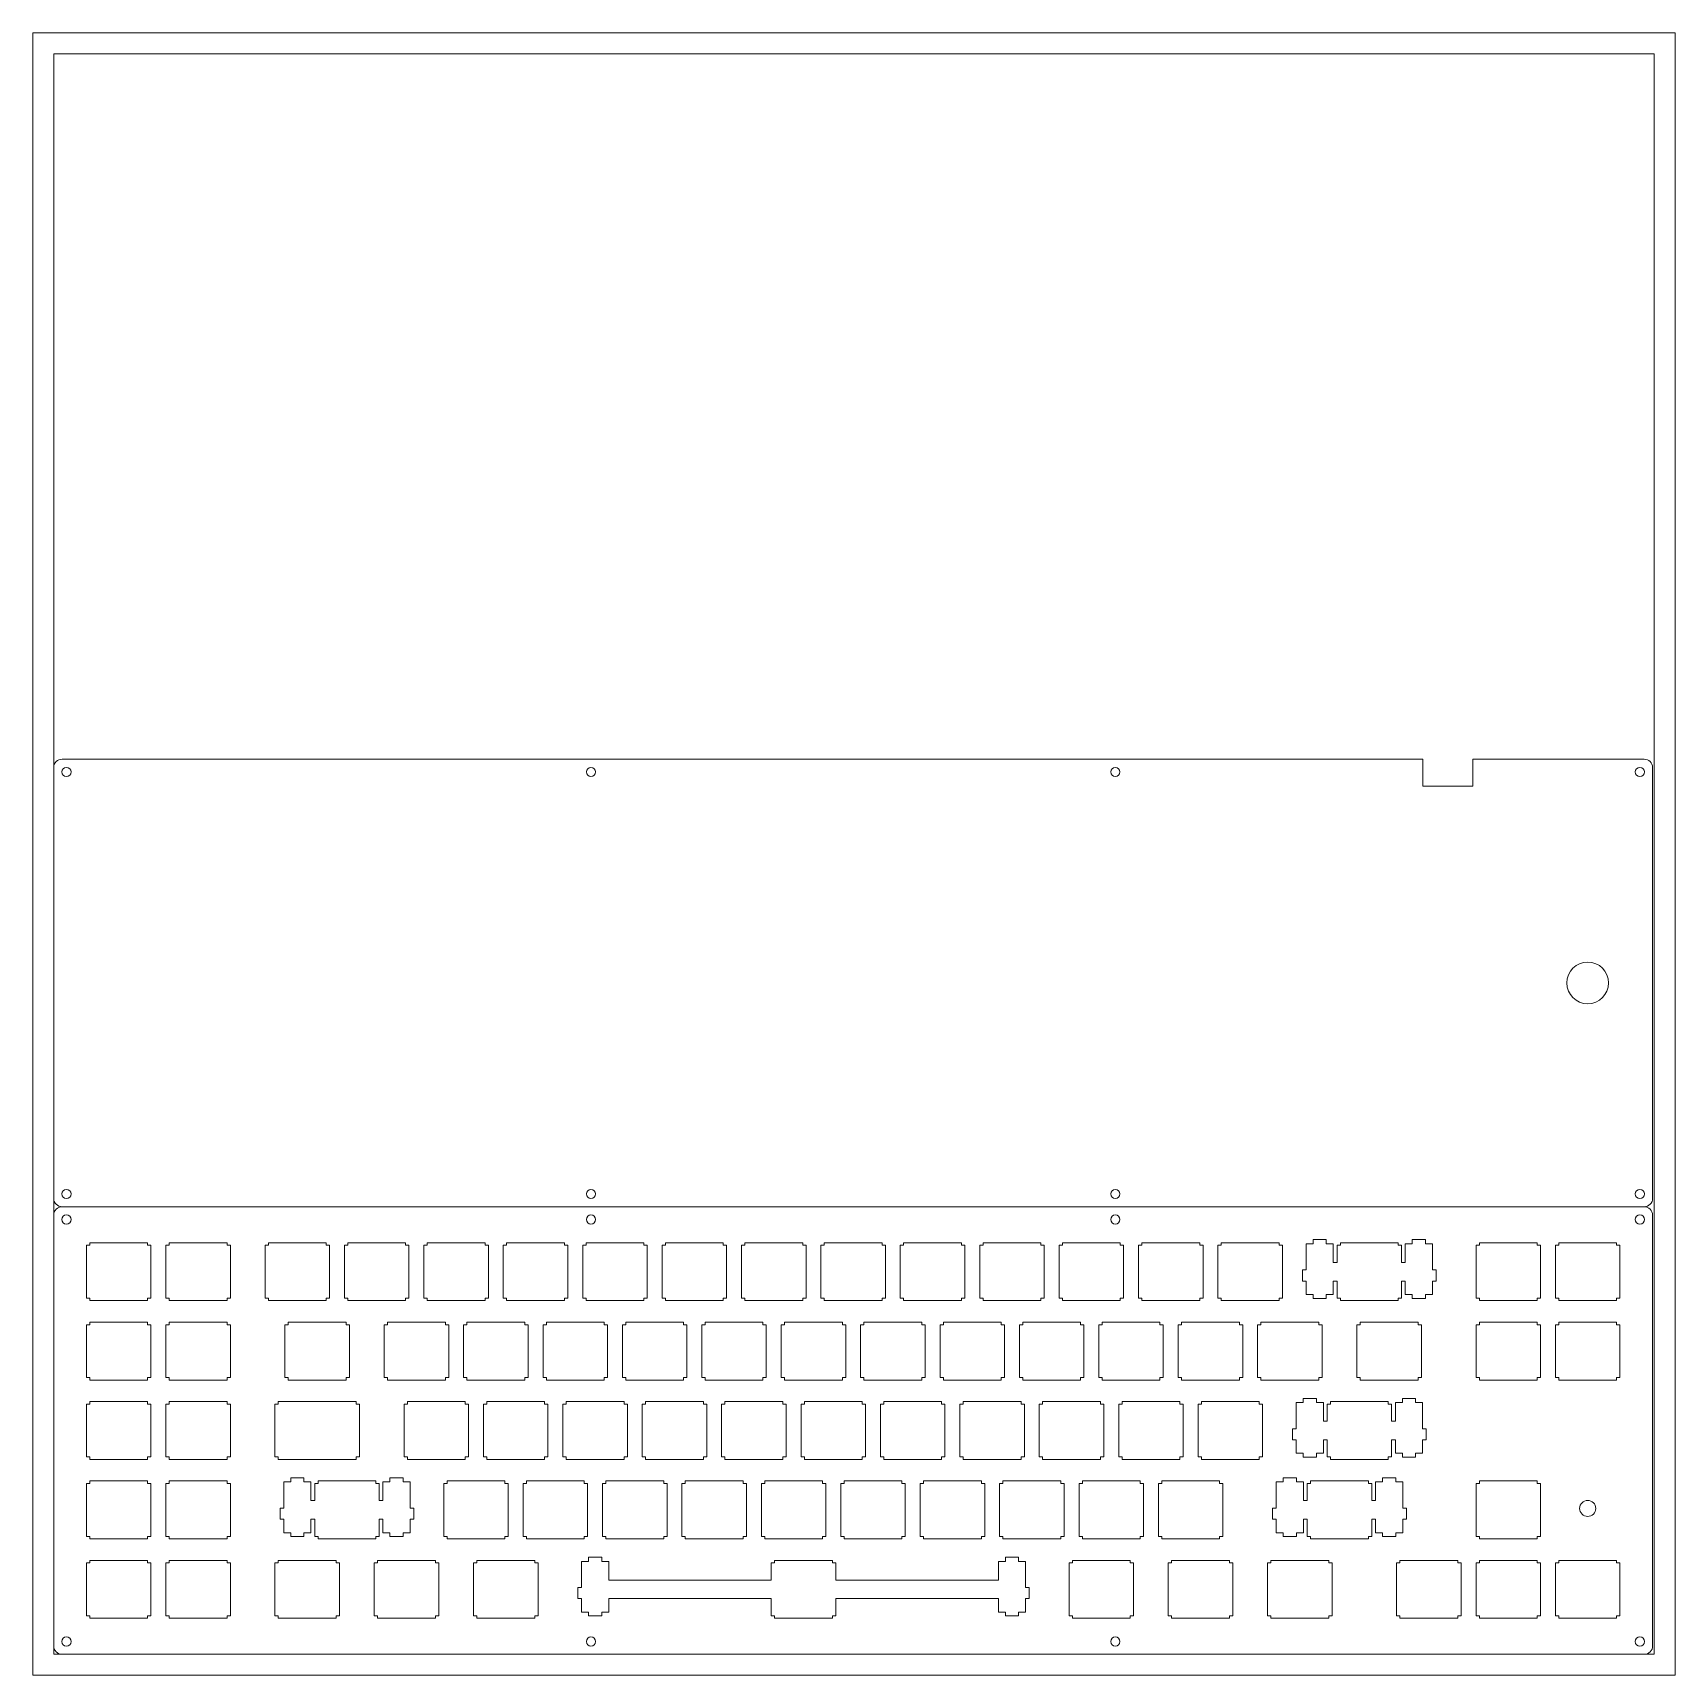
# Model space of a CAD drawing. Header units: millimetres. Extents: x -5 to 389, y -5 to 389.
import ezdxf

# ---------------------------------------------------------------- set-up
doc = ezdxf.new("R2010")
doc.units = ezdxf.units.MM
doc.header["$MEASUREMENT"] = 0
doc.layers.get('0').update_dxf_attribs({"color": 30, "lineweight": 0, "true_color": 0xf6921e})
doc.layers.add('Cutting lines', color=5, linetype='Continuous', lineweight=0, true_color=0x0000ff)

msp = doc.modelspace()

# ---------------------------------------------------------------- linework, layer by layer
at = {"color": 30, "lineweight": 0, "true_color": 0xf6921e}
for points in [[(-5, -5), (389, -5), (389, 389), (-5, 389)], [(0, 0), (384, 0), (384, 384), (0, 384)]]:
    msp.add_lwpolyline(points, close=True, dxfattribs=at)
at = {"layer": 'Cutting lines'}
for p, q in [((328.48, 214.75), (2, 214.75)), ((328.48, 208.25), (328.48, 214.75)), ((381.6, 214.75), (340.48, 214.75)), ((340.48, 208.25), (340.48, 214.75)), ((0, 109.38), (0, 212.75)), ((383.6, 212.75), (383.6, 109.38)), ((328.48, 208.25), (340.48, 208.25)), ((381.6, 107.38), (2, 107.38)), ((0, 2), (0, 105.38)), ((383.6, 105.38), (383.6, 2)), ((8.65, 98.73), (8.65, 98.13)), ((22.53, 98.73), (8.65, 98.73)), ((22.53, 98.13), (22.53, 98.73)), ((27.7, 98.73), (27.7, 98.13)), ((41.58, 98.73), (27.7, 98.73)), ((41.58, 98.13), (41.58, 98.73)), ((51.51, 98.73), (51.51, 98.13)), ((65.39, 98.73), (51.51, 98.73)), ((65.39, 98.13), (65.39, 98.73)), ((70.56, 98.73), (70.56, 98.13)), ((84.44, 98.73), (70.56, 98.73)), ((84.44, 98.13), (84.44, 98.73)), ((89.61, 98.73), (89.61, 98.13)), ((103.49, 98.73), (89.61, 98.73)), ((103.49, 98.13), (103.49, 98.73)), ((108.66, 98.73), (108.66, 98.13)), ((122.54, 98.73), (108.66, 98.73)), ((122.54, 98.13), (122.54, 98.73)), ((127.71, 98.73), (127.71, 98.13)), ((141.59, 98.73), (127.71, 98.73)), ((141.59, 98.13), (141.59, 98.73)), ((146.76, 98.73), (146.76, 98.13)), ((160.64, 98.73), (146.76, 98.73)), ((160.64, 98.13), (160.64, 98.73)), ((165.81, 98.73), (165.81, 98.13)), ((179.69, 98.73), (165.81, 98.73)), ((179.69, 98.13), (179.69, 98.73)), ((184.86, 98.73), (184.86, 98.13)), ((198.74, 98.73), (184.86, 98.73)), ((198.74, 98.13), (198.74, 98.73)), ((203.91, 98.73), (203.91, 98.13)), ((217.79, 98.73), (203.91, 98.73)), ((217.79, 98.13), (217.79, 98.73)), ((222.96, 98.73), (222.96, 98.13)), ((236.84, 98.73), (222.96, 98.73)), ((236.84, 98.13), (236.84, 98.73)), ((242.01, 98.73), (242.01, 98.13)), ((255.89, 98.73), (242.01, 98.73)), ((255.89, 98.13), (255.89, 98.73)), ((261.06, 98.73), (261.06, 98.13)), ((274.94, 98.73), (261.06, 98.73)), ((274.94, 98.13), (274.94, 98.73)), ((280.11, 98.73), (280.11, 98.13)), ((293.99, 98.73), (280.11, 98.73)), ((293.99, 98.13), (293.99, 98.73)), ((305.31, 99.48), (302.14, 99.48)), ((302.14, 99.48), (302.14, 98.5)), ((305.31, 98.5), (305.31, 99.48)), ((322.56, 98.73), (308.69, 98.73)), ((308.69, 98.73), (308.69, 98.13)), ((322.56, 98.13), (322.56, 98.73)), ((329.11, 99.48), (325.94, 99.48)), ((325.94, 99.48), (325.94, 98.5)), ((329.11, 98.5), (329.11, 99.48)), ((342.03, 98.73), (342.03, 98.13)), ((355.9, 98.73), (342.03, 98.73)), ((355.9, 98.13), (355.9, 98.73)), ((361.08, 98.73), (361.08, 98.13)), ((374.95, 98.73), (361.08, 98.73)), ((374.95, 98.13), (374.95, 98.73)), ((8.65, 98.13), (7.85, 98.13)), ((7.85, 98.13), (7.85, 85.45)), ((23.33, 98.13), (22.53, 98.13)), ((23.33, 85.45), (23.33, 98.13)), ((27.7, 98.13), (26.9, 98.13)), ((26.9, 98.13), (26.9, 85.45)), ((42.38, 98.13), (41.58, 98.13)), ((42.38, 85.45), (42.38, 98.13)), ((51.51, 98.13), (50.71, 98.13)), ((50.71, 98.13), (50.71, 85.45)), ((66.19, 98.13), (65.39, 98.13)), ((66.19, 85.45), (66.19, 98.13)), ((70.56, 98.13), (69.76, 98.13)), ((69.76, 98.13), (69.76, 85.45)), ((85.24, 98.13), (84.44, 98.13)), ((85.24, 85.45), (85.24, 98.13)), ((89.61, 98.13), (88.81, 98.13)), ((88.81, 98.13), (88.81, 85.45)), ((104.29, 98.13), (103.49, 98.13)), ((104.29, 85.45), (104.29, 98.13)), ((108.66, 98.13), (107.86, 98.13)), ((107.86, 98.13), (107.86, 85.45)), ((123.34, 98.13), (122.54, 98.13)), ((123.34, 85.45), (123.34, 98.13)), ((127.71, 98.13), (126.91, 98.13)), ((126.91, 98.13), (126.91, 85.45)), ((142.39, 98.13), (141.59, 98.13)), ((142.39, 85.45), (142.39, 98.13)), ((146.76, 98.13), (145.96, 98.13)), ((145.96, 98.13), (145.96, 85.45)), ((161.44, 98.13), (160.64, 98.13)), ((161.44, 85.45), (161.44, 98.13)), ((165.81, 98.13), (165.01, 98.13)), ((165.01, 98.13), (165.01, 85.45)), ((180.49, 98.13), (179.69, 98.13)), ((180.49, 85.45), (180.49, 98.13)), ((184.86, 98.13), (184.06, 98.13)), ((184.06, 98.13), (184.06, 85.45)), ((199.54, 98.13), (198.74, 98.13)), ((199.54, 85.45), (199.54, 98.13)), ((203.91, 98.13), (203.11, 98.13)), ((203.11, 98.13), (203.11, 85.45)), ((218.59, 98.13), (217.79, 98.13)), ((218.59, 85.45), (218.59, 98.13)), ((222.96, 98.13), (222.16, 98.13)), ((222.16, 98.13), (222.16, 85.45)), ((237.64, 98.13), (236.84, 98.13)), ((237.64, 85.45), (237.64, 98.13)), ((242.01, 98.13), (241.21, 98.13)), ((241.21, 98.13), (241.21, 85.45)), ((256.69, 98.13), (255.89, 98.13)), ((256.69, 85.45), (256.69, 98.13)), ((261.06, 98.13), (260.26, 98.13)), ((260.26, 98.13), (260.26, 85.45)), ((275.74, 98.13), (274.94, 98.13)), ((275.74, 85.45), (275.74, 98.13)), ((280.11, 98.13), (279.31, 98.13)), ((279.31, 98.13), (279.31, 85.45)), ((294.79, 98.13), (293.99, 98.13)), ((294.79, 85.45), (294.79, 98.13)), ((302.14, 98.5), (300.46, 98.5)), ((300.46, 98.5), (300.46, 92.23)), ((306.99, 98.5), (305.31, 98.5)), ((306.99, 94.03), (306.99, 98.5)), ((308.69, 98.13), (307.89, 98.13)), ((307.89, 98.13), (307.89, 94.03)), ((323.36, 98.13), (322.56, 98.13)), ((323.36, 94.03), (323.36, 98.13)), ((325.94, 98.5), (324.26, 98.5)), ((324.26, 98.5), (324.26, 94.03)), ((330.79, 98.5), (329.11, 98.5)), ((330.79, 92.23), (330.79, 98.5)), ((342.03, 98.13), (341.23, 98.13)), ((341.23, 98.13), (341.23, 85.45)), ((356.7, 98.13), (355.9, 98.13)), ((356.7, 85.45), (356.7, 98.13)), ((361.08, 98.13), (360.28, 98.13)), ((360.28, 98.13), (360.28, 85.45)), ((375.75, 98.13), (374.95, 98.13)), ((375.75, 85.45), (375.75, 98.13)), ((300.46, 92.23), (299.59, 92.23)), ((299.59, 92.23), (299.59, 89.55)), ((307.89, 94.03), (306.99, 94.03)), ((324.26, 94.03), (323.36, 94.03)), ((331.66, 92.23), (330.79, 92.23)), ((331.66, 89.55), (331.66, 92.23)), ((299.59, 89.55), (300.46, 89.55)), ((300.46, 89.55), (300.46, 86.32)), ((306.99, 86.32), (306.99, 89.55)), ((306.99, 89.55), (307.89, 89.55)), ((307.89, 89.55), (307.89, 85.45)), ((323.36, 85.45), (323.36, 89.55)), ((323.36, 89.55), (324.26, 89.55)), ((324.26, 89.55), (324.26, 86.32)), ((330.79, 86.32), (330.79, 89.55)), ((330.79, 89.55), (331.66, 89.55)), ((7.85, 85.45), (8.65, 85.45)), ((8.65, 85.45), (8.65, 84.85)), ((8.65, 84.85), (22.53, 84.85)), ((22.53, 84.85), (22.53, 85.45)), ((22.53, 85.45), (23.33, 85.45)), ((26.9, 85.45), (27.7, 85.45)), ((27.7, 85.45), (27.7, 84.85)), ((27.7, 84.85), (41.58, 84.85)), ((41.58, 84.85), (41.58, 85.45)), ((41.58, 85.45), (42.38, 85.45)), ((50.71, 85.45), (51.51, 85.45)), ((51.51, 85.45), (51.51, 84.85)), ((51.51, 84.85), (65.39, 84.85)), ((65.39, 84.85), (65.39, 85.45)), ((65.39, 85.45), (66.19, 85.45)), ((69.76, 85.45), (70.56, 85.45)), ((70.56, 85.45), (70.56, 84.85)), ((70.56, 84.85), (84.44, 84.85)), ((84.44, 84.85), (84.44, 85.45)), ((84.44, 85.45), (85.24, 85.45)), ((88.81, 85.45), (89.61, 85.45)), ((89.61, 85.45), (89.61, 84.85)), ((89.61, 84.85), (103.49, 84.85)), ((103.49, 84.85), (103.49, 85.45)), ((103.49, 85.45), (104.29, 85.45)), ((107.86, 85.45), (108.66, 85.45)), ((108.66, 85.45), (108.66, 84.85)), ((108.66, 84.85), (122.54, 84.85)), ((122.54, 84.85), (122.54, 85.45)), ((122.54, 85.45), (123.34, 85.45)), ((126.91, 85.45), (127.71, 85.45)), ((127.71, 85.45), (127.71, 84.85)), ((127.71, 84.85), (141.59, 84.85)), ((141.59, 84.85), (141.59, 85.45)), ((141.59, 85.45), (142.39, 85.45)), ((145.96, 85.45), (146.76, 85.45)), ((146.76, 85.45), (146.76, 84.85)), ((146.76, 84.85), (160.64, 84.85)), ((160.64, 84.85), (160.64, 85.45)), ((160.64, 85.45), (161.44, 85.45)), ((165.01, 85.45), (165.81, 85.45)), ((165.81, 85.45), (165.81, 84.85)), ((165.81, 84.85), (179.69, 84.85)), ((179.69, 84.85), (179.69, 85.45)), ((179.69, 85.45), (180.49, 85.45)), ((184.06, 85.45), (184.86, 85.45)), ((184.86, 85.45), (184.86, 84.85)), ((184.86, 84.85), (198.74, 84.85)), ((198.74, 84.85), (198.74, 85.45)), ((198.74, 85.45), (199.54, 85.45)), ((203.11, 85.45), (203.91, 85.45)), ((203.91, 85.45), (203.91, 84.85)), ((203.91, 84.85), (217.79, 84.85)), ((217.79, 84.85), (217.79, 85.45)), ((217.79, 85.45), (218.59, 85.45)), ((222.16, 85.45), (222.96, 85.45)), ((222.96, 85.45), (222.96, 84.85)), ((222.96, 84.85), (236.84, 84.85)), ((236.84, 84.85), (236.84, 85.45)), ((236.84, 85.45), (237.64, 85.45)), ((241.21, 85.45), (242.01, 85.45)), ((242.01, 85.45), (242.01, 84.85)), ((242.01, 84.85), (255.89, 84.85)), ((255.89, 84.85), (255.89, 85.45)), ((255.89, 85.45), (256.69, 85.45)), ((260.26, 85.45), (261.06, 85.45)), ((261.06, 85.45), (261.06, 84.85)), ((261.06, 84.85), (274.94, 84.85)), ((274.94, 84.85), (274.94, 85.45)), ((274.94, 85.45), (275.74, 85.45)), ((279.31, 85.45), (280.11, 85.45)), ((280.11, 85.45), (280.11, 84.85)), ((280.11, 84.85), (293.99, 84.85)), ((293.99, 84.85), (293.99, 85.45)), ((293.99, 85.45), (294.79, 85.45)), ((300.46, 86.32), (302.14, 86.32)), ((302.14, 86.32), (302.14, 85.4)), ((302.14, 85.4), (305.31, 85.4)), ((305.31, 85.4), (305.31, 86.32)), ((305.31, 86.32), (306.99, 86.32)), ((307.89, 85.45), (308.69, 85.45)), ((308.69, 85.45), (308.69, 84.85)), ((308.69, 84.85), (322.56, 84.85)), ((322.56, 84.85), (322.56, 85.45)), ((322.56, 85.45), (323.36, 85.45)), ((324.26, 86.32), (325.94, 86.32)), ((325.94, 86.32), (325.94, 85.4)), ((325.94, 85.4), (329.11, 85.4)), ((329.11, 85.4), (329.11, 86.32)), ((329.11, 86.32), (330.79, 86.32)), ((341.23, 85.45), (342.03, 85.45)), ((342.03, 85.45), (342.03, 84.85)), ((342.03, 84.85), (355.9, 84.85)), ((355.9, 84.85), (355.9, 85.45)), ((355.9, 85.45), (356.7, 85.45)), ((360.28, 85.45), (361.08, 85.45)), ((361.08, 85.45), (361.08, 84.85)), ((361.08, 84.85), (374.95, 84.85)), ((374.95, 84.85), (374.95, 85.45)), ((374.95, 85.45), (375.75, 85.45)), ((8.65, 79.08), (7.85, 79.08)), ((7.85, 79.08), (7.85, 66.4)), ((8.65, 79.68), (8.65, 79.08)), ((22.53, 79.68), (8.65, 79.68)), ((22.53, 79.08), (22.53, 79.68)), ((23.33, 79.08), (22.53, 79.08)), ((23.33, 66.4), (23.33, 79.08)), ((27.7, 79.08), (26.9, 79.08)), ((26.9, 79.08), (26.9, 66.4)), ((27.7, 79.68), (27.7, 79.08)), ((41.58, 79.68), (27.7, 79.68)), ((41.58, 79.08), (41.58, 79.68)), ((42.38, 79.08), (41.58, 79.08)), ((42.38, 66.4), (42.38, 79.08)), ((56.28, 79.08), (55.48, 79.08)), ((55.48, 79.08), (55.48, 66.4)), ((56.28, 79.68), (56.28, 79.08)), ((70.15, 79.68), (56.28, 79.68)), ((70.15, 79.08), (70.15, 79.68)), ((70.95, 79.08), (70.15, 79.08)), ((70.95, 66.4), (70.95, 79.08)), ((80.09, 79.08), (79.29, 79.08)), ((79.29, 79.08), (79.29, 66.4)), ((80.09, 79.68), (80.09, 79.08)), ((93.96, 79.68), (80.09, 79.68)), ((93.96, 79.08), (93.96, 79.68)), ((94.76, 79.08), (93.96, 79.08)), ((94.76, 66.4), (94.76, 79.08)), ((99.14, 79.08), (98.34, 79.08)), ((98.34, 79.08), (98.34, 66.4)), ((99.14, 79.68), (99.14, 79.08)), ((113.01, 79.68), (99.14, 79.68)), ((113.01, 79.08), (113.01, 79.68)), ((113.81, 79.08), (113.01, 79.08)), ((113.81, 66.4), (113.81, 79.08)), ((118.19, 79.08), (117.39, 79.08)), ((117.39, 79.08), (117.39, 66.4)), ((118.19, 79.68), (118.19, 79.08)), ((132.06, 79.68), (118.19, 79.68)), ((132.06, 79.08), (132.06, 79.68)), ((132.86, 79.08), (132.06, 79.08)), ((132.86, 66.4), (132.86, 79.08)), ((137.24, 79.08), (136.44, 79.08)), ((136.44, 79.08), (136.44, 66.4)), ((137.24, 79.68), (137.24, 79.08)), ((151.11, 79.68), (137.24, 79.68)), ((151.11, 79.08), (151.11, 79.68)), ((151.91, 79.08), (151.11, 79.08)), ((151.91, 66.4), (151.91, 79.08)), ((156.29, 79.08), (155.49, 79.08)), ((155.49, 79.08), (155.49, 66.4)), ((156.29, 79.68), (156.29, 79.08)), ((170.16, 79.68), (156.29, 79.68)), ((170.16, 79.08), (170.16, 79.68)), ((170.96, 79.08), (170.16, 79.08)), ((170.96, 66.4), (170.96, 79.08)), ((175.34, 79.08), (174.54, 79.08)), ((174.54, 79.08), (174.54, 66.4)), ((175.34, 79.68), (175.34, 79.08)), ((189.21, 79.68), (175.34, 79.68)), ((189.21, 79.08), (189.21, 79.68)), ((190.01, 79.08), (189.21, 79.08)), ((190.01, 66.4), (190.01, 79.08)), ((194.39, 79.08), (193.59, 79.08)), ((193.59, 79.08), (193.59, 66.4)), ((194.39, 79.68), (194.39, 79.08)), ((208.26, 79.68), (194.39, 79.68)), ((208.26, 79.08), (208.26, 79.68)), ((209.06, 79.08), (208.26, 79.08)), ((209.06, 66.4), (209.06, 79.08)), ((213.44, 79.08), (212.64, 79.08)), ((212.64, 79.08), (212.64, 66.4)), ((213.44, 79.68), (213.44, 79.08)), ((227.31, 79.68), (213.44, 79.68)), ((227.31, 79.08), (227.31, 79.68)), ((228.11, 79.08), (227.31, 79.08)), ((228.11, 66.4), (228.11, 79.08)), ((232.49, 79.08), (231.69, 79.08)), ((231.69, 79.08), (231.69, 66.4)), ((232.49, 79.68), (232.49, 79.08)), ((246.36, 79.68), (232.49, 79.68)), ((246.36, 79.08), (246.36, 79.68)), ((247.16, 79.08), (246.36, 79.08)), ((247.16, 66.4), (247.16, 79.08)), ((251.54, 79.08), (250.74, 79.08)), ((250.74, 79.08), (250.74, 66.4)), ((251.54, 79.68), (251.54, 79.08)), ((265.41, 79.68), (251.54, 79.68)), ((265.41, 79.08), (265.41, 79.68)), ((266.21, 79.08), (265.41, 79.08)), ((266.21, 66.4), (266.21, 79.08)), ((270.59, 79.08), (269.79, 79.08)), ((269.79, 79.08), (269.79, 66.4)), ((270.59, 79.68), (270.59, 79.08)), ((284.46, 79.68), (270.59, 79.68)), ((284.46, 79.08), (284.46, 79.68)), ((285.26, 79.08), (284.46, 79.08)), ((285.26, 66.4), (285.26, 79.08)), ((289.64, 79.08), (288.84, 79.08)), ((288.84, 79.08), (288.84, 66.4)), ((289.64, 79.68), (289.64, 79.08)), ((303.51, 79.68), (289.64, 79.68)), ((303.51, 79.08), (303.51, 79.68)), ((304.31, 79.08), (303.51, 79.08)), ((304.31, 66.4), (304.31, 79.08)), ((313.45, 79.08), (312.65, 79.08)), ((312.65, 79.08), (312.65, 66.4)), ((313.45, 79.68), (313.45, 79.08)), ((327.33, 79.68), (313.45, 79.68)), ((327.33, 79.08), (327.33, 79.68)), ((328.13, 79.08), (327.33, 79.08)), ((328.13, 66.4), (328.13, 79.08)), ((342.03, 79.08), (341.23, 79.08)), ((341.23, 79.08), (341.23, 66.4)), ((342.03, 79.68), (342.03, 79.08)), ((355.9, 79.68), (342.03, 79.68)), ((355.9, 79.08), (355.9, 79.68)), ((356.7, 79.08), (355.9, 79.08)), ((356.7, 66.4), (356.7, 79.08)), ((361.08, 79.08), (360.28, 79.08)), ((360.28, 79.08), (360.28, 66.4)), ((361.08, 79.68), (361.08, 79.08)), ((374.95, 79.68), (361.08, 79.68)), ((374.95, 79.08), (374.95, 79.68)), ((375.75, 79.08), (374.95, 79.08)), ((375.75, 66.4), (375.75, 79.08)), ((7.85, 66.4), (8.65, 66.4)), ((8.65, 66.4), (8.65, 65.8)), ((8.65, 65.8), (22.53, 65.8)), ((22.53, 65.8), (22.53, 66.4)), ((22.53, 66.4), (23.33, 66.4)), ((26.9, 66.4), (27.7, 66.4)), ((27.7, 66.4), (27.7, 65.8)), ((27.7, 65.8), (41.58, 65.8)), ((41.58, 65.8), (41.58, 66.4)), ((41.58, 66.4), (42.38, 66.4)), ((55.48, 66.4), (56.28, 66.4)), ((56.28, 66.4), (56.28, 65.8)), ((56.28, 65.8), (70.15, 65.8)), ((70.15, 65.8), (70.15, 66.4)), ((70.15, 66.4), (70.95, 66.4)), ((79.29, 66.4), (80.09, 66.4)), ((80.09, 66.4), (80.09, 65.8)), ((80.09, 65.8), (93.96, 65.8)), ((93.96, 65.8), (93.96, 66.4)), ((93.96, 66.4), (94.76, 66.4)), ((98.34, 66.4), (99.14, 66.4)), ((99.14, 66.4), (99.14, 65.8)), ((99.14, 65.8), (113.01, 65.8)), ((113.01, 65.8), (113.01, 66.4)), ((113.01, 66.4), (113.81, 66.4)), ((117.39, 66.4), (118.19, 66.4)), ((118.19, 66.4), (118.19, 65.8)), ((118.19, 65.8), (132.06, 65.8)), ((132.06, 65.8), (132.06, 66.4)), ((132.06, 66.4), (132.86, 66.4)), ((136.44, 66.4), (137.24, 66.4)), ((137.24, 66.4), (137.24, 65.8)), ((137.24, 65.8), (151.11, 65.8)), ((151.11, 65.8), (151.11, 66.4)), ((151.11, 66.4), (151.91, 66.4)), ((155.49, 66.4), (156.29, 66.4)), ((156.29, 66.4), (156.29, 65.8)), ((156.29, 65.8), (170.16, 65.8)), ((170.16, 65.8), (170.16, 66.4)), ((170.16, 66.4), (170.96, 66.4)), ((174.54, 66.4), (175.34, 66.4)), ((175.34, 66.4), (175.34, 65.8)), ((175.34, 65.8), (189.21, 65.8)), ((189.21, 65.8), (189.21, 66.4)), ((189.21, 66.4), (190.01, 66.4)), ((193.59, 66.4), (194.39, 66.4)), ((194.39, 66.4), (194.39, 65.8)), ((194.39, 65.8), (208.26, 65.8)), ((208.26, 65.8), (208.26, 66.4)), ((208.26, 66.4), (209.06, 66.4)), ((212.64, 66.4), (213.44, 66.4)), ((213.44, 66.4), (213.44, 65.8)), ((213.44, 65.8), (227.31, 65.8)), ((227.31, 65.8), (227.31, 66.4)), ((227.31, 66.4), (228.11, 66.4)), ((231.69, 66.4), (232.49, 66.4)), ((232.49, 66.4), (232.49, 65.8)), ((232.49, 65.8), (246.36, 65.8)), ((246.36, 65.8), (246.36, 66.4)), ((246.36, 66.4), (247.16, 66.4)), ((250.74, 66.4), (251.54, 66.4)), ((251.54, 66.4), (251.54, 65.8)), ((251.54, 65.8), (265.41, 65.8)), ((265.41, 65.8), (265.41, 66.4)), ((265.41, 66.4), (266.21, 66.4)), ((269.79, 66.4), (270.59, 66.4)), ((270.59, 66.4), (270.59, 65.8)), ((270.59, 65.8), (284.46, 65.8)), ((284.46, 65.8), (284.46, 66.4)), ((284.46, 66.4), (285.26, 66.4)), ((288.84, 66.4), (289.64, 66.4)), ((289.64, 66.4), (289.64, 65.8)), ((289.64, 65.8), (303.51, 65.8)), ((303.51, 65.8), (303.51, 66.4)), ((303.51, 66.4), (304.31, 66.4)), ((312.65, 66.4), (313.45, 66.4)), ((313.45, 66.4), (313.45, 65.8)), ((313.45, 65.8), (327.33, 65.8)), ((327.33, 65.8), (327.33, 66.4)), ((327.33, 66.4), (328.13, 66.4)), ((341.23, 66.4), (342.03, 66.4)), ((342.03, 66.4), (342.03, 65.8)), ((342.03, 65.8), (355.9, 65.8)), ((355.9, 65.8), (355.9, 66.4)), ((355.9, 66.4), (356.7, 66.4)), ((360.28, 66.4), (361.08, 66.4)), ((361.08, 66.4), (361.08, 65.8)), ((361.08, 65.8), (374.95, 65.8)), ((374.95, 65.8), (374.95, 66.4)), ((374.95, 66.4), (375.75, 66.4)), ((8.65, 60.03), (7.85, 60.03)), ((7.85, 60.03), (7.85, 47.35)), ((8.65, 60.63), (8.65, 60.03)), ((22.53, 60.63), (8.65, 60.63)), ((22.53, 60.03), (22.53, 60.63)), ((23.33, 60.03), (22.53, 60.03)), ((23.33, 47.35), (23.33, 60.03)), ((27.7, 60.03), (26.9, 60.03)), ((26.9, 60.03), (26.9, 47.35)), ((27.7, 60.63), (27.7, 60.03)), ((41.58, 60.63), (27.7, 60.63)), ((41.58, 60.03), (41.58, 60.63)), ((42.38, 60.03), (41.58, 60.03)), ((42.38, 47.35), (42.38, 60.03)), ((53.89, 60.03), (53.09, 60.03)), ((53.09, 60.03), (53.09, 47.35)), ((53.89, 60.63), (53.89, 60.03)), ((53.89, 60.63), (72.53, 60.63)), ((72.53, 60.03), (72.53, 60.63)), ((73.33, 60.03), (72.53, 60.03)), ((73.33, 47.35), (73.33, 60.03)), ((84.85, 60.03), (84.05, 60.03)), ((84.05, 60.03), (84.05, 47.35)), ((84.85, 60.63), (84.85, 60.03)), ((98.73, 60.63), (84.85, 60.63)), ((98.73, 60.03), (98.73, 60.63)), ((99.53, 60.03), (98.73, 60.03)), ((99.53, 47.35), (99.53, 60.03)), ((103.9, 60.03), (103.1, 60.03)), ((103.1, 60.03), (103.1, 47.35)), ((103.9, 60.63), (103.9, 60.03)), ((117.78, 60.63), (103.9, 60.63)), ((117.78, 60.03), (117.78, 60.63)), ((118.58, 60.03), (117.78, 60.03)), ((118.58, 47.35), (118.58, 60.03)), ((122.95, 60.03), (122.15, 60.03)), ((122.15, 60.03), (122.15, 47.35)), ((122.95, 60.63), (122.95, 60.03)), ((136.83, 60.63), (122.95, 60.63)), ((136.83, 60.03), (136.83, 60.63)), ((137.63, 60.03), (136.83, 60.03)), ((137.63, 47.35), (137.63, 60.03)), ((142, 60.03), (141.2, 60.03)), ((141.2, 60.03), (141.2, 47.35)), ((142, 60.63), (142, 60.03)), ((155.88, 60.63), (142, 60.63)), ((155.88, 60.03), (155.88, 60.63)), ((156.68, 60.03), (155.88, 60.03)), ((156.68, 47.35), (156.68, 60.03)), ((161.05, 60.03), (160.25, 60.03)), ((160.25, 60.03), (160.25, 47.35)), ((161.05, 60.63), (161.05, 60.03)), ((174.93, 60.63), (161.05, 60.63)), ((174.93, 60.03), (174.93, 60.63)), ((175.73, 60.03), (174.93, 60.03)), ((175.73, 47.35), (175.73, 60.03)), ((180.1, 60.03), (179.3, 60.03)), ((179.3, 60.03), (179.3, 47.35)), ((180.1, 60.63), (180.1, 60.03)), ((193.98, 60.63), (180.1, 60.63)), ((193.98, 60.03), (193.98, 60.63)), ((194.78, 60.03), (193.98, 60.03)), ((194.78, 47.35), (194.78, 60.03)), ((199.15, 60.03), (198.35, 60.03)), ((198.35, 60.03), (198.35, 47.35)), ((199.15, 60.63), (199.15, 60.03)), ((213.03, 60.63), (199.15, 60.63)), ((213.03, 60.03), (213.03, 60.63)), ((213.83, 60.03), (213.03, 60.03)), ((213.83, 47.35), (213.83, 60.03)), ((218.2, 60.03), (217.4, 60.03)), ((217.4, 60.03), (217.4, 47.35)), ((218.2, 60.63), (218.2, 60.03)), ((232.08, 60.63), (218.2, 60.63)), ((232.08, 60.03), (232.08, 60.63)), ((232.88, 60.03), (232.08, 60.03)), ((232.88, 47.35), (232.88, 60.03)), ((237.25, 60.03), (236.45, 60.03)), ((236.45, 60.03), (236.45, 47.35)), ((237.25, 60.63), (237.25, 60.03)), ((251.13, 60.63), (237.25, 60.63)), ((251.13, 60.03), (251.13, 60.63)), ((251.93, 60.03), (251.13, 60.03)), ((251.93, 47.35), (251.93, 60.03)), ((256.3, 60.03), (255.5, 60.03)), ((255.5, 60.03), (255.5, 47.35)), ((256.3, 60.63), (256.3, 60.03)), ((270.18, 60.63), (256.3, 60.63)), ((270.18, 60.03), (270.18, 60.63)), ((270.98, 60.03), (270.18, 60.03)), ((270.98, 47.35), (270.98, 60.03)), ((275.35, 60.03), (274.55, 60.03)), ((274.55, 60.03), (274.55, 47.35)), ((275.35, 60.63), (275.35, 60.03)), ((289.23, 60.63), (275.35, 60.63)), ((289.23, 60.03), (289.23, 60.63)), ((290.03, 60.03), (289.23, 60.03)), ((290.03, 47.35), (290.03, 60.03)), ((299.76, 60.39), (298.08, 60.39)), ((298.08, 60.39), (298.08, 54.13)), ((302.93, 61.38), (299.76, 61.38)), ((299.76, 61.38), (299.76, 60.39)), ((302.93, 60.39), (302.93, 61.38)), ((304.61, 60.39), (302.93, 60.39)), ((304.61, 55.92), (304.61, 60.39)), ((306.31, 60.02), (305.51, 60.02)), ((305.51, 60.02), (305.51, 55.92)), ((320.18, 60.63), (306.31, 60.63)), ((306.31, 60.63), (306.31, 60.02)), ((320.18, 60.02), (320.18, 60.63)), ((320.98, 60.02), (320.18, 60.02)), ((320.98, 55.92), (320.98, 60.02)), ((323.56, 60.39), (321.88, 60.39)), ((321.88, 60.39), (321.88, 55.92)), ((326.73, 61.38), (323.56, 61.38)), ((323.56, 61.38), (323.56, 60.39)), ((326.73, 60.39), (326.73, 61.38)), ((328.41, 60.39), (326.73, 60.39)), ((328.41, 54.13), (328.41, 60.39)), ((305.51, 55.92), (304.61, 55.92)), ((321.88, 55.92), (320.98, 55.92)), ((298.08, 54.13), (297.21, 54.13)), ((297.21, 54.13), (297.21, 51.45)), ((297.21, 51.45), (298.08, 51.45)), ((298.08, 51.45), (298.08, 48.22)), ((304.61, 48.22), (304.61, 51.45)), ((304.61, 51.45), (305.51, 51.45)), ((305.51, 51.45), (305.51, 47.35)), ((320.98, 47.35), (320.98, 51.45)), ((320.98, 51.45), (321.88, 51.45)), ((321.88, 51.45), (321.88, 48.22)), ((329.28, 54.13), (328.41, 54.13)), ((328.41, 48.22), (328.41, 51.45)), ((328.41, 51.45), (329.28, 51.45)), ((329.28, 51.45), (329.28, 54.13)), ((7.85, 47.35), (8.65, 47.35)), ((8.65, 47.35), (8.65, 46.75)), ((22.53, 46.75), (22.53, 47.35)), ((22.53, 47.35), (23.33, 47.35)), ((26.9, 47.35), (27.7, 47.35)), ((27.7, 47.35), (27.7, 46.75)), ((41.58, 46.75), (41.58, 47.35)), ((41.58, 47.35), (42.38, 47.35)), ((53.09, 47.35), (53.89, 47.35)), ((53.89, 47.35), (53.89, 46.75)), ((72.53, 46.75), (72.53, 47.35)), ((72.53, 47.35), (73.33, 47.35)), ((84.05, 47.35), (84.85, 47.35)), ((84.85, 47.35), (84.85, 46.75)), ((98.73, 46.75), (98.73, 47.35)), ((98.73, 47.35), (99.53, 47.35)), ((103.1, 47.35), (103.9, 47.35)), ((103.9, 47.35), (103.9, 46.75)), ((117.78, 46.75), (117.78, 47.35)), ((117.78, 47.35), (118.58, 47.35)), ((122.15, 47.35), (122.95, 47.35)), ((122.95, 47.35), (122.95, 46.75)), ((136.83, 46.75), (136.83, 47.35)), ((136.83, 47.35), (137.63, 47.35)), ((141.2, 47.35), (142, 47.35)), ((142, 47.35), (142, 46.75)), ((155.88, 46.75), (155.88, 47.35)), ((155.88, 47.35), (156.68, 47.35)), ((160.25, 47.35), (161.05, 47.35)), ((161.05, 47.35), (161.05, 46.75)), ((174.93, 46.75), (174.93, 47.35)), ((174.93, 47.35), (175.73, 47.35)), ((179.3, 47.35), (180.1, 47.35)), ((180.1, 47.35), (180.1, 46.75)), ((193.98, 46.75), (193.98, 47.35)), ((193.98, 47.35), (194.78, 47.35)), ((198.35, 47.35), (199.15, 47.35)), ((199.15, 47.35), (199.15, 46.75)), ((213.03, 46.75), (213.03, 47.35)), ((213.03, 47.35), (213.83, 47.35)), ((217.4, 47.35), (218.2, 47.35)), ((218.2, 47.35), (218.2, 46.75)), ((232.08, 46.75), (232.08, 47.35)), ((232.08, 47.35), (232.88, 47.35)), ((236.45, 47.35), (237.25, 47.35)), ((237.25, 47.35), (237.25, 46.75)), ((251.13, 46.75), (251.13, 47.35)), ((251.13, 47.35), (251.93, 47.35)), ((255.5, 47.35), (256.3, 47.35)), ((256.3, 47.35), (256.3, 46.75)), ((270.18, 46.75), (270.18, 47.35)), ((270.18, 47.35), (270.98, 47.35)), ((274.55, 47.35), (275.35, 47.35)), ((275.35, 47.35), (275.35, 46.75)), ((289.23, 46.75), (289.23, 47.35)), ((289.23, 47.35), (290.03, 47.35)), ((298.08, 48.22), (299.76, 48.22)), ((299.76, 48.22), (299.76, 47.3)), ((299.76, 47.3), (302.93, 47.3)), ((302.93, 47.3), (302.93, 48.22)), ((302.93, 48.22), (304.61, 48.22)), ((305.51, 47.35), (306.31, 47.35)), ((306.31, 47.35), (306.31, 46.75)), ((320.18, 46.75), (320.18, 47.35)), ((320.18, 47.35), (320.98, 47.35)), ((321.88, 48.22), (323.56, 48.22)), ((323.56, 48.22), (323.56, 47.3)), ((323.56, 47.3), (326.73, 47.3)), ((326.73, 47.3), (326.73, 48.22)), ((326.73, 48.22), (328.41, 48.22)), ((8.65, 46.75), (22.53, 46.75)), ((27.7, 46.75), (41.58, 46.75)), ((72.53, 46.75), (53.89, 46.75)), ((84.85, 46.75), (98.73, 46.75)), ((103.9, 46.75), (117.78, 46.75)), ((122.95, 46.75), (136.83, 46.75)), ((142, 46.75), (155.88, 46.75)), ((161.05, 46.75), (174.93, 46.75)), ((180.1, 46.75), (193.98, 46.75)), ((199.15, 46.75), (213.03, 46.75)), ((218.2, 46.75), (232.08, 46.75)), ((237.25, 46.75), (251.13, 46.75)), ((256.3, 46.75), (270.18, 46.75)), ((275.35, 46.75), (289.23, 46.75)), ((306.31, 46.75), (320.18, 46.75)), ((8.65, 40.98), (7.85, 40.98)), ((7.85, 40.98), (7.85, 28.3)), ((8.65, 41.58), (8.65, 40.98)), ((22.53, 41.58), (8.65, 41.58)), ((22.53, 40.98), (22.53, 41.58)), ((23.33, 40.98), (22.53, 40.98)), ((23.33, 28.3), (23.33, 40.98)), ((27.7, 40.98), (26.9, 40.98)), ((26.9, 40.98), (26.9, 28.3)), ((27.7, 41.58), (27.7, 40.98)), ((41.58, 41.58), (27.7, 41.58)), ((41.58, 40.98), (41.58, 41.58)), ((42.38, 40.98), (41.58, 40.98)), ((42.38, 28.3), (42.38, 40.98)), ((56.87, 41.35), (55.19, 41.35)), ((55.19, 41.35), (55.19, 35.08)), ((60.04, 42.33), (56.87, 42.33)), ((56.87, 42.33), (56.87, 41.35)), ((60.04, 41.35), (60.04, 42.33)), ((61.72, 41.35), (60.04, 41.35)), ((61.72, 36.87), (61.72, 41.35)), ((63.42, 40.97), (62.62, 40.97)), ((62.62, 40.97), (62.62, 36.87)), ((77.29, 41.58), (63.42, 41.58)), ((63.42, 41.58), (63.42, 40.97)), ((77.29, 40.97), (77.29, 41.58)), ((78.09, 40.97), (77.29, 40.97)), ((78.09, 36.87), (78.09, 40.97)), ((80.67, 41.35), (78.99, 41.35)), ((78.99, 41.35), (78.99, 36.87)), ((83.85, 42.33), (80.67, 42.33)), ((80.67, 42.33), (80.67, 41.35)), ((83.85, 41.35), (83.85, 42.33)), ((85.52, 41.35), (83.85, 41.35)), ((85.52, 35.08), (85.52, 41.35)), ((94.38, 40.98), (93.58, 40.98)), ((93.58, 40.98), (93.58, 28.3)), ((94.38, 41.58), (94.38, 40.98)), ((108.25, 41.58), (94.38, 41.58)), ((108.25, 40.98), (108.25, 41.58)), ((109.05, 40.98), (108.25, 40.98)), ((109.05, 28.3), (109.05, 40.98)), ((113.43, 40.98), (112.63, 40.98)), ((112.63, 40.98), (112.63, 28.3)), ((113.43, 41.58), (113.43, 40.98)), ((127.3, 41.58), (113.43, 41.58)), ((127.3, 40.98), (127.3, 41.58)), ((128.1, 40.98), (127.3, 40.98)), ((128.1, 28.3), (128.1, 40.98)), ((132.48, 40.98), (131.68, 40.98)), ((131.68, 40.98), (131.68, 28.3)), ((132.48, 41.58), (132.48, 40.98)), ((146.35, 41.58), (132.48, 41.58)), ((146.35, 40.98), (146.35, 41.58)), ((147.15, 40.98), (146.35, 40.98)), ((147.15, 28.3), (147.15, 40.98)), ((151.53, 40.98), (150.73, 40.98)), ((150.73, 40.98), (150.73, 28.3)), ((151.53, 41.58), (151.53, 40.98)), ((165.4, 41.58), (151.53, 41.58)), ((165.4, 40.98), (165.4, 41.58)), ((166.2, 40.98), (165.4, 40.98)), ((166.2, 28.3), (166.2, 40.98)), ((170.58, 40.98), (169.78, 40.98)), ((169.78, 40.98), (169.78, 28.3)), ((170.58, 41.58), (170.58, 40.98)), ((184.45, 41.58), (170.58, 41.58)), ((184.45, 40.98), (184.45, 41.58)), ((185.25, 40.98), (184.45, 40.98)), ((185.25, 28.3), (185.25, 40.98)), ((189.63, 40.98), (188.83, 40.98)), ((188.83, 40.98), (188.83, 28.3)), ((189.63, 41.58), (189.63, 40.98)), ((203.5, 41.58), (189.63, 41.58)), ((203.5, 40.98), (203.5, 41.58)), ((204.3, 40.98), (203.5, 40.98)), ((204.3, 28.3), (204.3, 40.98)), ((208.68, 40.98), (207.88, 40.98)), ((207.88, 40.98), (207.88, 28.3)), ((208.68, 41.58), (208.68, 40.98)), ((222.55, 41.58), (208.68, 41.58)), ((222.55, 40.98), (222.55, 41.58)), ((223.35, 40.98), (222.55, 40.98)), ((223.35, 28.3), (223.35, 40.98)), ((227.73, 40.98), (226.93, 40.98)), ((226.93, 40.98), (226.93, 28.3)), ((227.73, 41.58), (227.73, 40.98)), ((241.6, 41.58), (227.73, 41.58)), ((241.6, 40.98), (241.6, 41.58)), ((242.4, 40.98), (241.6, 40.98)), ((242.4, 28.3), (242.4, 40.98)), ((246.78, 40.98), (245.98, 40.98)), ((245.98, 40.98), (245.98, 28.3)), ((246.78, 41.58), (246.78, 40.98)), ((260.65, 41.58), (246.78, 41.58)), ((260.65, 40.98), (260.65, 41.58)), ((261.45, 40.98), (260.65, 40.98)), ((261.45, 28.3), (261.45, 40.98)), ((265.83, 40.98), (265.03, 40.98)), ((265.03, 40.98), (265.03, 28.3)), ((265.83, 41.58), (265.83, 40.98)), ((279.7, 41.58), (265.83, 41.58)), ((279.7, 40.98), (279.7, 41.58)), ((280.5, 40.98), (279.7, 40.98)), ((280.5, 28.3), (280.5, 40.98)), ((294.99, 41.35), (293.32, 41.35)), ((293.32, 41.35), (293.32, 35.08)), ((298.17, 42.33), (294.99, 42.33)), ((294.99, 42.33), (294.99, 41.35)), ((298.17, 41.35), (298.17, 42.33)), ((299.84, 41.35), (298.17, 41.35)), ((299.84, 36.87), (299.84, 41.35)), ((301.54, 40.97), (300.74, 40.97)), ((300.74, 40.97), (300.74, 36.87)), ((315.42, 41.58), (301.54, 41.58)), ((301.54, 41.58), (301.54, 40.97)), ((315.42, 40.97), (315.42, 41.58)), ((316.22, 40.97), (315.42, 40.97)), ((316.22, 36.87), (316.22, 40.97)), ((318.79, 41.35), (317.12, 41.35)), ((317.12, 41.35), (317.12, 36.87)), ((321.97, 42.33), (318.79, 42.33)), ((318.79, 42.33), (318.79, 41.35)), ((321.97, 41.35), (321.97, 42.33)), ((323.64, 41.35), (321.97, 41.35)), ((323.64, 35.08), (323.64, 41.35)), ((342.03, 40.98), (341.23, 40.98)), ((341.23, 40.98), (341.23, 28.3)), ((342.03, 41.58), (342.03, 40.98)), ((355.9, 41.58), (342.03, 41.58)), ((355.9, 40.98), (355.9, 41.58)), ((356.7, 40.98), (355.9, 40.98)), ((356.7, 28.3), (356.7, 40.98)), ((62.62, 36.87), (61.72, 36.87)), ((78.99, 36.87), (78.09, 36.87)), ((300.74, 36.87), (299.84, 36.87)), ((317.12, 36.87), (316.22, 36.87)), ((55.19, 35.08), (54.32, 35.08)), ((54.32, 35.08), (54.32, 32.4)), ((54.32, 32.4), (55.19, 32.4)), ((55.19, 32.4), (55.19, 29.17)), ((61.72, 29.17), (61.72, 32.4)), ((61.72, 32.4), (62.62, 32.4)), ((62.62, 32.4), (62.62, 28.3)), ((78.09, 28.3), (78.09, 32.4)), ((78.09, 32.4), (78.99, 32.4)), ((78.99, 32.4), (78.99, 29.17)), ((86.39, 35.08), (85.52, 35.08)), ((85.52, 29.17), (85.52, 32.4)), ((85.52, 32.4), (86.39, 32.4)), ((86.39, 32.4), (86.39, 35.08)), ((293.32, 35.08), (292.44, 35.08)), ((292.44, 35.08), (292.44, 32.4)), ((292.44, 32.4), (293.32, 32.4)), ((293.32, 32.4), (293.32, 29.17)), ((299.84, 29.17), (299.84, 32.4)), ((299.84, 32.4), (300.74, 32.4)), ((300.74, 32.4), (300.74, 28.3)), ((316.22, 28.3), (316.22, 32.4)), ((316.22, 32.4), (317.12, 32.4)), ((317.12, 32.4), (317.12, 29.17)), ((324.52, 35.08), (323.64, 35.08)), ((323.64, 29.17), (323.64, 32.4)), ((323.64, 32.4), (324.52, 32.4)), ((324.52, 32.4), (324.52, 35.08)), ((7.85, 28.3), (8.65, 28.3)), ((8.65, 28.3), (8.65, 27.7)), ((8.65, 27.7), (22.53, 27.7)), ((22.53, 27.7), (22.53, 28.3)), ((22.53, 28.3), (23.33, 28.3)), ((26.9, 28.3), (27.7, 28.3)), ((27.7, 28.3), (27.7, 27.7)), ((27.7, 27.7), (41.58, 27.7)), ((41.58, 27.7), (41.58, 28.3)), ((41.58, 28.3), (42.38, 28.3)), ((55.19, 29.17), (56.87, 29.17)), ((56.87, 29.17), (56.87, 28.25)), ((56.87, 28.25), (60.04, 28.25)), ((60.04, 28.25), (60.04, 29.17)), ((60.04, 29.17), (61.72, 29.17)), ((62.62, 28.3), (63.42, 28.3)), ((63.42, 28.3), (63.42, 27.7)), ((63.42, 27.7), (77.29, 27.7)), ((77.29, 27.7), (77.29, 28.3)), ((77.29, 28.3), (78.09, 28.3)), ((78.99, 29.17), (80.67, 29.17)), ((80.67, 29.17), (80.67, 28.25)), ((80.67, 28.25), (83.85, 28.25)), ((83.85, 28.25), (83.85, 29.17)), ((83.85, 29.17), (85.52, 29.17)), ((93.58, 28.3), (94.38, 28.3)), ((94.38, 28.3), (94.38, 27.7)), ((94.38, 27.7), (108.25, 27.7)), ((108.25, 27.7), (108.25, 28.3)), ((108.25, 28.3), (109.05, 28.3)), ((112.63, 28.3), (113.43, 28.3)), ((113.43, 28.3), (113.43, 27.7)), ((113.43, 27.7), (127.3, 27.7)), ((127.3, 27.7), (127.3, 28.3)), ((127.3, 28.3), (128.1, 28.3)), ((131.68, 28.3), (132.48, 28.3)), ((132.48, 28.3), (132.48, 27.7)), ((132.48, 27.7), (146.35, 27.7)), ((146.35, 27.7), (146.35, 28.3)), ((146.35, 28.3), (147.15, 28.3)), ((150.73, 28.3), (151.53, 28.3)), ((151.53, 28.3), (151.53, 27.7)), ((151.53, 27.7), (165.4, 27.7)), ((165.4, 27.7), (165.4, 28.3)), ((165.4, 28.3), (166.2, 28.3)), ((169.78, 28.3), (170.58, 28.3)), ((170.58, 28.3), (170.58, 27.7)), ((170.58, 27.7), (184.45, 27.7)), ((184.45, 27.7), (184.45, 28.3)), ((184.45, 28.3), (185.25, 28.3)), ((188.83, 28.3), (189.63, 28.3)), ((189.63, 28.3), (189.63, 27.7)), ((189.63, 27.7), (203.5, 27.7)), ((203.5, 27.7), (203.5, 28.3)), ((203.5, 28.3), (204.3, 28.3)), ((207.88, 28.3), (208.68, 28.3)), ((208.68, 28.3), (208.68, 27.7)), ((208.68, 27.7), (222.55, 27.7)), ((222.55, 27.7), (222.55, 28.3)), ((222.55, 28.3), (223.35, 28.3)), ((226.93, 28.3), (227.73, 28.3)), ((227.73, 28.3), (227.73, 27.7)), ((227.73, 27.7), (241.6, 27.7)), ((241.6, 27.7), (241.6, 28.3)), ((241.6, 28.3), (242.4, 28.3)), ((245.98, 28.3), (246.78, 28.3)), ((246.78, 28.3), (246.78, 27.7)), ((246.78, 27.7), (260.65, 27.7)), ((260.65, 27.7), (260.65, 28.3)), ((260.65, 28.3), (261.45, 28.3)), ((265.03, 28.3), (265.83, 28.3)), ((265.83, 28.3), (265.83, 27.7)), ((265.83, 27.7), (279.7, 27.7)), ((279.7, 27.7), (279.7, 28.3)), ((279.7, 28.3), (280.5, 28.3)), ((293.32, 29.17), (294.99, 29.17)), ((294.99, 29.17), (294.99, 28.25)), ((294.99, 28.25), (298.17, 28.25)), ((298.17, 28.25), (298.17, 29.17)), ((298.17, 29.17), (299.84, 29.17)), ((300.74, 28.3), (301.54, 28.3)), ((301.54, 28.3), (301.54, 27.7)), ((301.54, 27.7), (315.42, 27.7)), ((315.42, 27.7), (315.42, 28.3)), ((315.42, 28.3), (316.22, 28.3)), ((317.12, 29.17), (318.79, 29.17)), ((318.79, 29.17), (318.79, 28.25)), ((318.79, 28.25), (321.97, 28.25)), ((321.97, 28.25), (321.97, 29.17)), ((321.97, 29.17), (323.64, 29.17)), ((341.23, 28.3), (342.03, 28.3)), ((342.03, 28.3), (342.03, 27.7)), ((342.03, 27.7), (355.9, 27.7)), ((355.9, 27.7), (355.9, 28.3)), ((355.9, 28.3), (356.7, 28.3)), ((8.65, 21.93), (7.85, 21.93)), ((7.85, 21.93), (7.85, 9.25)), ((8.65, 22.53), (8.65, 21.93)), ((22.53, 22.53), (8.65, 22.53)), ((22.53, 21.93), (22.53, 22.53)), ((23.33, 21.93), (22.53, 21.93)), ((23.33, 9.25), (23.33, 21.93)), ((27.7, 21.93), (26.9, 21.93)), ((26.9, 21.93), (26.9, 9.25)), ((27.7, 22.53), (27.7, 21.93)), ((41.58, 22.53), (27.7, 22.53)), ((41.58, 21.93), (41.58, 22.53)), ((42.38, 21.93), (41.58, 21.93)), ((42.38, 9.25), (42.38, 21.93)), ((53.89, 21.93), (53.09, 21.93)), ((53.09, 21.93), (53.09, 9.25)), ((53.89, 22.53), (53.89, 21.93)), ((67.77, 22.53), (53.89, 22.53)), ((67.77, 21.93), (67.77, 22.53)), ((68.57, 21.93), (67.77, 21.93)), ((68.57, 9.25), (68.57, 21.93)), ((77.71, 21.93), (76.91, 21.93)), ((76.91, 21.93), (76.91, 9.25)), ((77.71, 22.53), (77.71, 21.93)), ((91.58, 22.53), (77.71, 22.53)), ((91.58, 21.93), (91.58, 22.53)), ((92.38, 21.93), (91.58, 21.93)), ((92.38, 9.25), (92.38, 21.93)), ((101.52, 21.93), (100.72, 21.93)), ((100.72, 21.93), (100.72, 9.25)), ((101.52, 22.53), (101.52, 21.93)), ((115.39, 22.53), (101.52, 22.53)), ((115.39, 21.93), (115.39, 22.53)), ((116.19, 21.93), (115.39, 21.93)), ((116.19, 9.25), (116.19, 21.93)), ((128.31, 22.29), (126.63, 22.29)), ((126.63, 22.29), (126.63, 16.03)), ((131.48, 23.28), (128.31, 23.28)), ((128.31, 23.28), (128.31, 22.29)), ((131.48, 22.29), (131.48, 23.28)), ((133.16, 22.29), (131.48, 22.29)), ((133.16, 17.82), (133.16, 22.29)), ((172.96, 21.92), (172.16, 21.92)), ((172.16, 21.92), (172.16, 17.82)), ((186.83, 22.53), (172.96, 22.53)), ((172.96, 22.53), (172.96, 21.92)), ((186.83, 21.92), (186.83, 22.53)), ((187.63, 21.92), (186.83, 21.92)), ((187.63, 17.82), (187.63, 21.92)), ((228.31, 22.29), (226.63, 22.29)), ((226.63, 22.29), (226.63, 17.82)), ((231.48, 23.28), (228.31, 23.28)), ((228.31, 23.28), (228.31, 22.29)), ((231.48, 22.29), (231.48, 23.28)), ((233.16, 22.29), (231.48, 22.29)), ((233.16, 16.03), (233.16, 22.29)), ((244.39, 21.93), (243.59, 21.93)), ((243.59, 21.93), (243.59, 9.25)), ((244.39, 22.53), (244.39, 21.93)), ((258.27, 22.53), (244.39, 22.53)), ((258.27, 21.93), (258.27, 22.53)), ((259.07, 21.93), (258.27, 21.93)), ((259.07, 9.25), (259.07, 21.93)), ((268.21, 21.93), (267.41, 21.93)), ((267.41, 21.93), (267.41, 9.25)), ((268.21, 22.53), (268.21, 21.93)), ((282.08, 22.53), (268.21, 22.53)), ((282.08, 21.93), (282.08, 22.53)), ((282.88, 21.93), (282.08, 21.93)), ((282.88, 9.25), (282.88, 21.93)), ((292.02, 21.93), (291.22, 21.93)), ((291.22, 21.93), (291.22, 9.25)), ((292.02, 22.53), (292.02, 21.93)), ((305.89, 22.53), (292.02, 22.53)), ((305.89, 21.93), (305.89, 22.53)), ((306.69, 21.93), (305.89, 21.93)), ((306.69, 9.25), (306.69, 21.93)), ((322.98, 21.93), (322.18, 21.93)), ((322.18, 21.93), (322.18, 9.25)), ((322.98, 22.53), (322.98, 21.93)), ((336.85, 22.53), (322.98, 22.53)), ((336.85, 21.93), (336.85, 22.53)), ((337.65, 21.93), (336.85, 21.93)), ((337.65, 9.25), (337.65, 21.93)), ((342.03, 21.93), (341.23, 21.93)), ((341.23, 21.93), (341.23, 9.25)), ((342.03, 22.53), (342.03, 21.93)), ((355.9, 22.53), (342.03, 22.53)), ((355.9, 21.93), (355.9, 22.53)), ((356.7, 21.93), (355.9, 21.93)), ((356.7, 9.25), (356.7, 21.93)), ((361.08, 21.93), (360.28, 21.93)), ((360.28, 21.93), (360.28, 9.25)), ((361.08, 22.53), (361.08, 21.93)), ((374.95, 22.53), (361.08, 22.53)), ((374.95, 21.93), (374.95, 22.53)), ((375.75, 21.93), (374.95, 21.93)), ((375.75, 9.25), (375.75, 21.93)), ((126.63, 16.03), (125.76, 16.03)), ((125.76, 16.03), (125.76, 13.35)), ((172.16, 17.82), (133.16, 17.82)), ((226.63, 17.82), (187.63, 17.82)), ((234.03, 16.03), (233.16, 16.03)), ((234.03, 13.35), (234.03, 16.03)), ((125.76, 13.35), (126.63, 13.35)), ((126.63, 13.35), (126.63, 10.12)), ((133.16, 10.12), (133.16, 13.35)), ((133.16, 13.35), (172.16, 13.35)), ((172.16, 13.35), (172.16, 9.25)), ((187.63, 9.25), (187.63, 13.35)), ((187.63, 13.35), (226.63, 13.35)), ((226.63, 13.35), (226.63, 10.12)), ((233.16, 10.12), (233.16, 13.35)), ((233.16, 13.35), (234.03, 13.35)), ((7.85, 9.25), (8.65, 9.25)), ((8.65, 9.25), (8.65, 8.65)), ((8.65, 8.65), (22.53, 8.65)), ((22.53, 8.65), (22.53, 9.25)), ((22.53, 9.25), (23.33, 9.25)), ((26.9, 9.25), (27.7, 9.25)), ((27.7, 9.25), (27.7, 8.65)), ((27.7, 8.65), (41.58, 8.65)), ((41.58, 8.65), (41.58, 9.25)), ((41.58, 9.25), (42.38, 9.25)), ((53.09, 9.25), (53.89, 9.25)), ((53.89, 9.25), (53.89, 8.65)), ((53.89, 8.65), (67.77, 8.65)), ((67.77, 8.65), (67.77, 9.25)), ((67.77, 9.25), (68.57, 9.25)), ((76.91, 9.25), (77.71, 9.25)), ((77.71, 9.25), (77.71, 8.65)), ((77.71, 8.65), (91.58, 8.65)), ((91.58, 8.65), (91.58, 9.25)), ((91.58, 9.25), (92.38, 9.25)), ((100.72, 9.25), (101.52, 9.25)), ((101.52, 9.25), (101.52, 8.65)), ((101.52, 8.65), (115.39, 8.65)), ((115.39, 8.65), (115.39, 9.25)), ((115.39, 9.25), (116.19, 9.25)), ((126.63, 10.12), (128.31, 10.12)), ((128.31, 10.12), (128.31, 9.2)), ((128.31, 9.2), (131.48, 9.2)), ((131.48, 9.2), (131.48, 10.12)), ((131.48, 10.12), (133.16, 10.12)), ((172.16, 9.25), (172.96, 9.25)), ((172.96, 9.25), (172.96, 8.65)), ((172.96, 8.65), (186.83, 8.65)), ((186.83, 8.65), (186.83, 9.25)), ((186.83, 9.25), (187.63, 9.25)), ((226.63, 10.12), (228.31, 10.12)), ((228.31, 10.12), (228.31, 9.2)), ((228.31, 9.2), (231.48, 9.2)), ((231.48, 9.2), (231.48, 10.12)), ((231.48, 10.12), (233.16, 10.12)), ((243.59, 9.25), (244.39, 9.25)), ((244.39, 9.25), (244.39, 8.65)), ((244.39, 8.65), (258.27, 8.65)), ((258.27, 8.65), (258.27, 9.25)), ((258.27, 9.25), (259.07, 9.25)), ((267.41, 9.25), (268.21, 9.25)), ((268.21, 9.25), (268.21, 8.65)), ((268.21, 8.65), (282.08, 8.65)), ((282.08, 8.65), (282.08, 9.25)), ((282.08, 9.25), (282.88, 9.25)), ((291.22, 9.25), (292.02, 9.25)), ((292.02, 9.25), (292.02, 8.65)), ((292.02, 8.65), (305.89, 8.65)), ((305.89, 8.65), (305.89, 9.25)), ((305.89, 9.25), (306.69, 9.25)), ((322.18, 9.25), (322.98, 9.25)), ((322.98, 9.25), (322.98, 8.65)), ((322.98, 8.65), (336.85, 8.65)), ((336.85, 8.65), (336.85, 9.25)), ((336.85, 9.25), (337.65, 9.25)), ((341.23, 9.25), (342.03, 9.25)), ((342.03, 9.25), (342.03, 8.65)), ((342.03, 8.65), (355.9, 8.65)), ((355.9, 8.65), (355.9, 9.25)), ((355.9, 9.25), (356.7, 9.25)), ((360.28, 9.25), (361.08, 9.25)), ((361.08, 9.25), (361.08, 8.65)), ((361.08, 8.65), (374.95, 8.65)), ((374.95, 8.65), (374.95, 9.25)), ((374.95, 9.25), (375.75, 9.25)), ((381.6, 0), (2, 0))]:
    msp.add_line(p, q, dxfattribs=at)
for centre, radius in [((3.06, 211.69), 1.1), ((128.89, 211.69), 1.1), ((254.71, 211.69), 1.1), ((380.54, 211.69), 1.1), ((368.02, 161.07), 5), ((3.06, 110.44), 1.1), ((128.89, 110.44), 1.1), ((254.71, 110.44), 1.1), ((380.54, 110.44), 1.1), ((3.06, 104.31), 1.1), ((128.89, 104.31), 1.1), ((254.71, 104.31), 1.1), ((380.54, 104.31), 1.1), ((368.02, 35), 1.93), ((3.06, 3.06), 1.1), ((128.89, 3.06), 1.1), ((254.71, 3.06), 1.1), ((380.54, 3.06), 1.1)]:
    msp.add_circle(centre, radius, dxfattribs=at)
for centre, start, end in [((2, 212.75), 90.0134, 180.0286), ((381.6, 212.75), 0.0286, 90), ((2, 109.38), 180.0134, 270.0261), ((2, 105.38), 90.0134, 180.0286), ((381.6, 109.38), 270, 0.0262), ((381.6, 105.38), 0.0286, 90), ((2, 2), 180.0134, 270.0261), ((381.6, 2), 270, 0.0262)]:
    msp.add_arc(centre, 2, start, end, dxfattribs=at)

doc.saveas('drawing.dxf')
